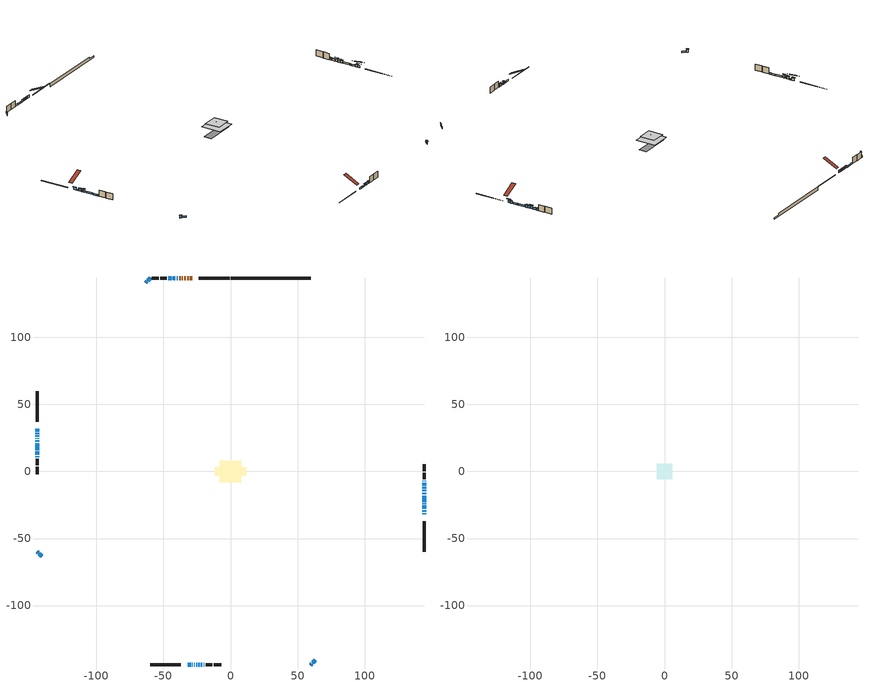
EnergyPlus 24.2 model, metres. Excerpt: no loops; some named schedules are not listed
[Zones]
conditioned space
 floor outside (Floor1 construction): -0.63,-0.63 -0.63,0.63 0.63,0.63 0.63,-0.63 z0.3
 floor adiabatic (AdiabaticFloorConstruction): -7.96,-7.96 -7.96,7.96 7.96,7.96 7.96,-7.96 z2.74
 floor foundation (Slab1 construction): -11.85,-3.05 -11.85,3.05 11.85,3.05 11.85,-3.05 z-2.29
 wall outside (RimJoist1 construction): -0.74,144.32 -23.51,144.32 / -59.78,-144.32 -37,-144.32 / -144.32,59.78 -144.32,37 / 144.32,-59.78 144.32,-37 z0.3:0.6
 wall outside (AdiabaticWallConstruction 1): -28.48,144.32 -30.29,144.32 / -31.22,144.32 -32.35,144.32 / -33.28,144.32 -34.57,144.32 / -35.49,144.32 -36.23,144.32 / -37.15,144.32 -38.29,144.32 z0.3:2.33
 wall outside (AdiabaticWallConstruction): 144.32,-32.04 144.32,-31.02 / 144.32,-30.09 144.32,-28.87 / -144.32,24.88 -144.32,24.27 / -25.56,-144.32 -24.94,-144.32 / 144.32,-14.85 144.32,-13.63 z0.3:2.08; 59.78,-144.32 60.64,-143.46 / -144.32,-59.78 -143.46,-60.64 / -144.32,27.03 -144.32,25.81 / 144.32,-12.71 144.32,-11.48 / -62.38,141.72 -63.24,140.86 / -22.17,-144.32 -20.95,-144.32 z0.3:2.43; -144.32,32.04 -144.32,29.8 z0.3:2.23; -144.32,28.88 -144.32,27.96 z0.3:0.76; 144.32,-27.95 144.32,-25.2 / 144.32,-24.27 144.32,-23.83 / 144.32,-22.9 144.32,-17.93 / -39.21,144.32 -40.13,144.32 / -41.06,144.32 -42.89,144.32 / -59.78,144.32 -61.72,142.38 / -32.04,-144.32 -29.29,-144.32 / -28.37,-144.32 -28.02,-144.32 / 61.3,-142.8 63.24,-140.86 / -142.8,-61.3 -140.86,-63.24 / -144.32,21.2 -144.32,15.98 / -144.32,15.06 -144.32,12.31 / -24.02,-144.32 -23.1,-144.32 / -144.32,11.38 -144.32,10.47 / 144.32,-7.39 144.32,-6.78 / -43.81,144.32 -46.48,144.32 / -20.03,-144.32 -19.41,-144.32 z0.3:1.52; 144.32,-17 144.32,-15.78 z0.3:2.13; -27.1,-144.32 -26.48,-144.32 z0.3:0.61; -144.32,23.34 -144.32,22.12 z0.3:3.04; 144.32,-10.56 144.32,-8.32 z0.3:1.93
 wall outside (Wall1 construction): -47.41,144.32 -52.4,144.32 / -18.49,-144.32 -13.49,-144.32 / -144.32,9.54 -144.32,4.55 / 144.32,-5.85 144.32,-0.86 z0.3:5.18
 wall outside (Wall2 construction): -53.33,144.32 -58.85,144.32 / -12.57,-144.32 -7.05,-144.32 / -144.32,3.62 -144.32,-1.9 / 144.32,0.07 144.32,5.59 z0.3:5.18
 wall foundation (FoundationWall1 construction): 0.19,144.32,-2.29 0.19,144.32,0.3 53.82,144.32,0.3 53.82,144.32,-0.9 59.78,144.32,-0.9 59.78,144.32,-2.29
 window (WindowConstruction 26): 144.32,-32.04 144.32,-31.02 z0.3:2.08
 window (WindowConstruction 6): 59.78,-144.32 60.64,-143.46 z0.3:2.43
 window (WindowConstruction 7): -144.32,-59.78 -143.46,-60.64 z0.3:2.43
 window (WindowConstruction 8): -144.32,32.04 -144.32,29.8 z0.3:2.23
 window (WindowConstruction 9): -144.32,28.87 -144.32,27.96 z0.3:0.76
 window (WindowConstruction 10): -144.32,27.03 -144.32,25.81 z0.3:2.43
 window (WindowConstruction 29): 144.32,-30.09 144.32,-28.87 z0.3:2.08
 window (WindowConstruction 11): 144.32,-27.95 144.32,-25.2 z0.3:1.52
 window (WindowConstruction 12): 144.32,-24.27 144.32,-23.83 z0.3:1.52
 window (WindowConstruction 13): 144.32,-22.9 144.32,-17.93 z0.3:1.52
 window (WindowConstruction 27): -144.32,24.88 -144.32,24.27 z0.3:2.08
 window (WindowConstruction 14): 144.32,-17 144.32,-15.78 z0.3:2.13
 window (WindowConstruction 15): -39.21,144.32 -40.13,144.32 z0.3:1.52
 window (WindowConstruction 16): -41.06,144.32 -42.89,144.32 z0.3:1.52
 window (WindowConstruction 17): -59.78,144.32 -61.72,142.38 z0.3:1.52
 window (WindowConstruction 18): -32.04,-144.32 -29.29,-144.32 z0.3:1.52
 window (WindowConstruction 19): -28.37,-144.32 -28.02,-144.32 z0.3:1.52
 window (WindowConstruction 20): -27.09,-144.32 -26.48,-144.32 z0.3:0.6
 window (WindowConstruction 28): -25.55,-144.32 -24.94,-144.32 z0.3:2.08
 window (WindowConstruction 21): 61.3,-142.8 63.24,-140.86 z0.3:1.52
 window (WindowConstruction 22): -142.8,-61.3 -140.86,-63.24 z0.3:1.52
 window (WindowConstruction 23): -144.32,23.34 -144.32,22.12 z0.3:3.04
 window (WindowConstruction 24): -144.32,21.2 -144.32,15.98 z0.3:1.52
 window (WindowConstruction 25): -144.32,15.06 -144.32,12.31 z0.3:1.52
 window (WindowConstruction 33): 144.32,-14.85 144.32,-13.63 z0.3:2.08
 window (WindowConstruction 30): 144.32,-12.7 144.32,-11.49 z0.3:2.43
 window (WindowConstruction 31): -24.02,-144.32 -23.1,-144.32 z0.3:1.52
 window (WindowConstruction 32): -144.32,11.38 -144.32,10.47 z0.3:1.52
 window (WindowConstruction): 144.32,-10.56 144.32,-8.32 z0.3:1.92
 window (WindowConstruction 1): 144.32,-7.39 144.32,-6.78 z0.3:1.52
 window (WindowConstruction 2): -43.81,144.32 -46.48,144.32 z0.3:1.52
 window (WindowConstruction 3): -62.38,141.72 -63.24,140.86 z0.3:2.43
 window (WindowConstruction 4): -22.17,-144.32 -20.95,-144.32 z0.3:2.43
 window (WindowConstruction 5): -20.02,-144.32 -19.41,-144.32 z0.3:1.52
 door (Door): -28.48,144.32 -30.29,144.32 z0.3:2.33
 door (Door 1): -31.22,144.32 -32.35,144.32 z0.3:2.33
 door (Door 2): -33.28,144.32 -34.56,144.32 z0.3:2.33
 door (Door 3): -35.49,144.32 -36.22,144.32 z0.3:2.33
 door (Door 4): -37.15,144.32 -38.28,144.32 z0.3:2.33
 ceiling adiabatic (AdiabaticFloorConstruction): 7.96,-7.96 7.96,7.96 -7.96,7.96 -7.96,-7.96 z2.74
 roof outside (Roof2 construction): -1.1,1.1 -1.1,-1.1 1.1,-1.1 1.1,1.1 z5.18
attic - vented
 floor to conditioned space (Floor2 construction Reversed): -5.88,-5.88 -5.88,5.88 5.88,5.88 5.88,-5.88 z5.18
 roof outside (Roof1 construction): -27.55,144.32,5.18 -27.55,133.2,10.74 -24.44,133.2,10.74 -24.44,144.32,5.18; -32.97,-144.32,5.18 -32.97,-133.2,10.74 -36.07,-133.2,10.74 -36.07,-144.32,5.18; -144.32,32.97,5.18 -133.2,32.97,10.74 -133.2,36.07,10.74 -144.32,36.07,5.18; 144.32,-32.97,5.18 133.2,-32.97,10.74 133.2,-36.07,10.74 144.32,-36.07,5.18
shading: 144.32,-29.8 144.32,-33.26 144.93,-33.26 144.93,-29.8 z3.3; 60.85,-143.25 59.57,-144.53 60,-144.96 61.28,-143.68 z2.73; -143.25,-60.85 -144.53,-59.57 -144.96,-60 -143.68,-61.28 z2.73; -144.32,29.5 -144.32,32.34 -144.93,32.34 -144.93,29.5 z2.53; -144.32,27.66 -144.32,29.17 -144.93,29.17 -144.93,27.66 z1.06; -144.32,25.51 -144.32,27.33 -144.93,27.33 -144.93,25.51 z2.73; 144.32,-28.58 144.32,-30.39 145.23,-30.39 145.23,-28.58 z2.38; -144.32,23.66 -144.32,25.49 -144.93,25.49 -144.93,23.66 z2.69; 144.32,-15.48 144.32,-17.3 144.93,-17.3 144.93,-15.48 z2.43; -26.18,-144.32 -27.39,-144.32 -27.39,-144.93 -26.18,-144.93 z0.9; -24.34,-144.32 -26.16,-144.32 -26.16,-144.93 -24.34,-144.93 z2.69; -144.32,21.83 -144.32,23.64 -144.93,23.64 -144.93,21.83 z3.34; 144.32,-12.72 144.32,-15.76 144.62,-15.76 144.62,-12.72 z2.99; 144.32,-10.57 144.32,-13.62 144.62,-13.62 144.62,-10.57 z3.34; 144.32,-8.02 144.32,-10.86 144.62,-10.86 144.62,-8.02 z2.22; 144.32,-5.87 144.32,-8.3 144.62,-8.3 144.62,-5.87 z2.43; -63.45,140.65 -62.16,141.93 -62.6,142.37 -63.88,141.08 z2.73; -20.65,-144.32 -22.47,-144.32 -22.47,-144.93 -20.65,-144.93 z2.73; -19.12,-144.32 -20.32,-144.32 -20.32,-144.93 -19.12,-144.93 z1.82
[Building]
Building 1: Terrain=Suburbs
[Site:Location]
Vancouver Intl AP_BC: Latitude {deg}=49.19; Longitude {deg}=-123.18; Time Zone {hr}=-8; Elevation {m}=4; Keep Site Location Information=Yes
[Site:GroundTemperature:Shallow]
8.06451, 6.96315, 6.87495, 7.3976, 9.49575, 11.5841, 13.3946, 14.5416, 14.639, 13.7062, 11.9418, 9.91751
[Site:WaterMainsTemperature]
Calculation Method=Schedule; Temperature Schedule=mains temperature schedule
[Material] Roughness=Rough; Thermal Absorptance=0.9
Name | Thickness {m} | Conductivity {W/m-K} | Density {kg/m3} | Specific Heat {J/kg-K} | Solar Absorptance | Visible Absorptance
asphalt or fiberglass shingles | 0.00635 | 0.162714 | 1121.4 | 1465.45 | 0.4 | 0.4
ceiling loosefill ins | 0.254 | 0.0480833 | 16.02 | 1046.75 | 0.7 | 0.7
ceiling stud and cavity | 0.1397 | 0.132671 | 65.682 | 1177.47 | 0.7 | 0.7
concrete 4.0 in. | 0.1016 | 1.803125 | 2242.8 | 837.4 | 0.7 | 0.7
concrete 8.0 in. | 0.2032 | 1.803125 | 2242.8 | 837.4 | 0.7 | 0.7
door material | 0.04445 | 0.0451087 | 512.64 | 1214.23 | 0.7 | 0.7
door material 1 | 0.04445 | 0.053851 | 512.64 | 1214.23 | 0.7 | 0.7
door material 2 | 0.04445 | 0.188738 | 512.64 | 1214.23 | 0.7 | 0.7
exterior vertical ins | 0.0463172 | 0.029427 | 32.04 | 1214.23 | 0.7 | 0.7
floor covering | 0.0127 | 0.0433444 | 54.468 | 1339.84 | 0.6 | 0.6
floor rigid ins; rim joist rigid ins; roof rigid ins | 0.051816 | 0.029427 | 32.04 | 1214.23 | 0.7 | 0.7
floor rigid ins 1; wall rigid ins | 0.512978 | 0.029427 | 32.04 | 1214.23 | 0.7 | 0.7
floor stud and cavity | 0.1397 | 0.0987772 | 92.3553 | 1139.71 | 0.7 | 0.7
floor stud and cavity 1 | 0.1397 | 1.75129 | 37.0049 | 1207.88 | 0.7 | 0.7
furniture material conditioned space 1 | 0.1524 | 0.115458 | 640.8 | 1214.23 | 0.6 | 0.6
gypsum board | 0.0127 | 0.160291 | 801 | 837.4 | 0.6 | 0.6
gypsum board 1 | 0.0127 | 0.160291 | 801 | 837.4 | 0.7 | 0.7
osb sheathing 0.5 in. | 0.0127 | 0.115458 | 512.64 | 1214.23 | 0.7 | 0.7
osb sheathing 0.75 in. | 0.01905 | 0.115458 | 512.64 | 1214.23 | 0.7 | 0.7
osb sheathing 2.0 in. | 0.0508 | 0.115458 | 512.64 | 1214.23 | 0.7 | 0.7
rim joist stud and cavity | 0.0508 | 0.376731 | 125.044 | 1163.47 | 0.6 | 0.6
roof stud and cavity | 0.2032 | 0.253105 | 78.34581 | 1123.46 | 0.7 | 0.7
wall stud and cavity | 0.1397 | 0.0904657 | 139.0536 | 1170.24 | 0.7 | 0.7
wall stud and cavity 1 | 0.1397 | 0.0907762 | 139.0536 | 1170.24 | 0.7 | 0.7
wall stud and cavity 2 | 0.0889 | 0.380278 | 52.3479 | 1209.89 | 0.7 | 0.7
wall stud and cavity 3 | 0.0889 | 0.391764 | 83.0341 | 1211.67 | 0.7 | 0.7
wood siding | 0.0254 | 0.102417 | 544.68 | 1172.36 | 0.4 | 0.4
wood siding 1; wood siding 2; wood siding 3 | 0.0254 | 0.102417 | 544.68 | 1172.36 | 0.7 | 0.7
[WindowMaterial:SimpleGlazingSystem]
Name | U-Factor {W/m2-K} | Solar Heat Gain Coefficient
WindowMaterial | 2.89692 | 0.66
WindowMaterial 1 | 2.986628 | 0.53
WindowMaterial 10 | 2.91792 | 0.63
WindowMaterial 11 | 2.95653 | 0.63
WindowMaterial 12 | 2.89351 | 0.69
WindowMaterial 13 | 3.00764 | 0.58
WindowMaterial 14 | 3.07009 | 0.42
WindowMaterial 15 | 2.86796 | 0.71
WindowMaterial 16 | 2.91622 | 0.67
WindowMaterial 17 | 2.95767 | 0.63
WindowMaterial 18 | 2.90486 | 0.68
WindowMaterial 19 | 2.992306 | 0.54
WindowMaterial 2 | 2.88953 | 0.69
WindowMaterial 20 | 2.99685 | 0.54
WindowMaterial 3 | 2.90032 | 0.69
WindowMaterial 4 | 2.96789 | 0.62
WindowMaterial 5 | 2.88953 | 0.66
WindowMaterial 6 | 3.05136 | 0.42
WindowMaterial 7 | 2.949721 | 0.64
WindowMaterial 8 | 3.06271 | 0.54
WindowMaterial 9 | 2.86853 | 0.71
[Construction]
AdiabaticFloorConstruction: floor stud and cavity 1, floor rigid ins 1, osb sheathing 0.75 in., floor covering
AdiabaticWallConstruction: wood siding 2, wall rigid ins, wall stud and cavity 2, gypsum board
AdiabaticWallConstruction 1: wood siding 3, wall rigid ins, wall stud and cavity 2, gypsum board
Door; Door 3; Door 4: door material
Door 1: door material 1
Door 2: door material 2
Floor1 construction: floor stud and cavity, floor rigid ins, osb sheathing 0.75 in., floor covering
Floor2 construction Reversed: gypsum board, ceiling stud and cavity, ceiling loosefill ins
FoundationWall1 construction: concrete 8.0 in., gypsum board 1
furniture construction conditioned space 1: furniture material conditioned space 1
PartitionWallConstruction: gypsum board, wall stud and cavity 3, gypsum board
RimJoist1 construction: wood siding 1, rim joist rigid ins, osb sheathing 2.0 in., rim joist stud and cavity
Roof1 construction: asphalt or fiberglass shingles
Roof2 construction: asphalt or fiberglass shingles, roof rigid ins, osb sheathing 0.75 in., roof stud and cavity, gypsum board
Slab1 construction: concrete 4.0 in.
Wall1 construction: wood siding, osb sheathing 0.5 in., wall stud and cavity, gypsum board
Wall2 construction: wood siding, osb sheathing 0.5 in., wall stud and cavity 1, gypsum board
WindowConstruction: WindowMaterial
WindowConstruction 1: WindowMaterial 1
WindowConstruction 10; WindowConstruction 3; WindowConstruction 4; WindowConstruction 6; WindowConstruction 7: WindowMaterial 3
WindowConstruction 11: WindowMaterial 7
WindowConstruction 12; WindowConstruction 15: WindowMaterial 8
WindowConstruction 13: WindowMaterial 9
WindowConstruction 14: WindowMaterial 10
WindowConstruction 16: WindowMaterial 11
WindowConstruction 17; WindowConstruction 18; WindowConstruction 21; WindowConstruction 22; WindowConstruction 23; WindowConstruction 25: WindowMaterial 12
WindowConstruction 19: WindowMaterial 13
WindowConstruction 2: WindowMaterial 2
WindowConstruction 20: WindowMaterial 14
WindowConstruction 24: WindowMaterial 15
WindowConstruction 26: WindowMaterial 16
WindowConstruction 27; WindowConstruction 28: WindowMaterial 17
WindowConstruction 29; WindowConstruction 33: WindowMaterial 18
WindowConstruction 30: WindowMaterial 19
WindowConstruction 31; WindowConstruction 32: WindowMaterial 20
WindowConstruction 5: WindowMaterial 4
WindowConstruction 8: WindowMaterial 5
WindowConstruction 9: WindowMaterial 6
[Zone] Multiplier=1; Part of Total Floor Area=Yes
Name | Volume {m3}
attic - vented | 121.213
conditioned space | 1209.7
[Space]
Name | Zone | Volume {m3}
attic - vented 1 | attic - vented | 121.213
conditioned space 1 | conditioned space | 1209.7
[ZoneInfiltration:EffectiveLeakageArea]
infil attic - vented 1: Zone or Space=attic - vented 1; Schedule=Always On Discrete; Effective Air Leakage Area {cm2}=5722.35; Stack Coefficient=0.000386689; Wind Coefficient=1.32862e-05
[ZoneMixing]
whole house fan mix: Zone or Space=attic - vented; Schedule=Always On Continuous; Design Flow Rate Calculation Method=Flow/Zone; Design Flow Rate {m3/s}=0; Source Zone or Space=conditioned space
[SurfaceProperty:ExposedFoundationPerimeter]
Slab1: Exposed Perimeter Calculation Method=TotalExposedPerimeter; Total Exposed Perimeter {m}=59.588
[InternalMass] Zone or ZoneList=conditioned space; Space or SpaceList=conditioned space 1
Name | Construction | Surface Area {m2}
furniture mass conditioned space 1 | furniture construction conditioned space 1 | 159.744
partition wall mass | PartitionWallConstruction | 399.36
[Lights]
interior lighting: Zone or ZoneList or Space or SpaceList=conditioned space 1; Schedule=interior lighting schedule; Design Level Calculation Method=LightingLevel; Lighting Level {W}=343.2; Return Air Fraction=0; Fraction Radiant=0.6; Fraction Visible=0.2; Fraction Replaceable=1
[People]
occupants: Zone or ZoneList or Space or SpaceList=conditioned space 1; Number of People Schedule=occupants schedule; Number of People Calculation Method=People; Number of People=3; Fraction Radiant=0.314171; Sensible Heat Fraction=0.56303; Activity Level Schedule=occupants activity schedule; Carbon Dioxide Generation Rate {m3/s-W}=0; Enable ASHRAE 55 Comfort Warnings=No; Mean Radiant Temperature Calculation Type=EnclosureAveraged
[ElectricEquipment] Zone or ZoneList or Space or SpaceList=conditioned space 1; Design Level Calculation Method=EquipmentLevel
Name | Schedule | Design Level {W} | Fraction Latent | Fraction Radiant | Fraction Lost
clothes dryer | clothes dryer schedule | 140.772 | 0.015 | 0.081 | 0.85
clothes washer | clothes washer schedule | 32.1985 | 0.03 | 0.162 | 0.7
cooking range | cooking range schedule | 215.147 | 0.08 | 0.432 | 0.2
dishwasher | dishwasher schedule | 66.8632 | 0.3 | 0.18 | 0.4
fridge | fridge schedule | 72.9452 | 0 | 0.6 | 0
mech vent bath fan 0 | mech vent bath fan 0 schedule | 25.1 | 0 | 0 | 1
mech vent bath fan 1 | mech vent bath fan 1 schedule | 25.1 | 0 | 0 | 1
mech vent house fan | mech vent house fan schedule | 19.9167 | 0 | 0 | 0.5
mech vent house fan cfis | mech vent house fan cfis schedule | 0 | 0 | 0 | 0
mech vent range fan 0 | mech vent range fan 0 schedule | 57 | 0 | 0 | 1
misc plug loads | misc plug loads schedule | 494.7 | 0.045 | 0.513 | 0.1
whole house fan | Always On Discrete | 0 | 0 | 0 | 1
[OtherEquipment] Zone or ZoneList or Space or SpaceList=conditioned space 1; Design Level Calculation Method=EquipmentLevel
Name | Fuel Type | Schedule | Design Level {W} | Fraction Latent | Fraction Radiant | Fraction Lost
clothes dryer 1 | Electricity | clothes dryer schedule | 0 | 0.015 | 0.081 | 0.85
cooking range 1 | Electricity | cooking range schedule | 0 | 0.08 | 0.432 | 0.2
general water use latent | None | general water use schedule | 62.594 | 1 | 0 | 0
general water use sensible | None | general water use schedule | -61.6891 | 0 | 0.6 | 0
mech vent house fan latent load | None | Always On Discrete | 0 | 1 | 0 | 0
mech vent house fan sensible load | None | Always On Discrete | 0 | 0 | 0 | 0
water heater energy adjustment1 | NaturalGas | Always On Discrete | 0.01 | 0 | 0 | 1
[ZoneInfiltration:DesignFlowRate] Zone or ZoneList or Space or SpaceList=conditioned space 1; Schedule=Always On Discrete; Design Flow Rate Calculation Method=Flow/Zone; Design Flow Rate {m3/s}=0
infil flow; natural vent flow; whole house fan flow
[Foundation:Kiva]
Foundation Kiva 1: Initial Indoor Air Temperature {C}=18; Wall Height Above Grade {m}=0.300015; Wall Depth Below Slab {m}=0.2032; Custom Block Material Name 1=exterior vertical ins; Custom Block Depth 1 {m}=2.59001; Custom Block X Position 1 {m}=0.2159; Custom Block Z Position 1 {m}=0
[Foundation:Kiva:Settings]
Soil Conductivity {W/m-K}=0.849921; Soil Density {kg/m3}=1842.3; Soil Specific Heat {J/kg-K}=418.7; Ground Solar Absorptivity=0.9; Ground Thermal Absorptivity=0.9; Ground Surface Roughness {m}=0.03; Far-Field Width {m}=40; Deep-Ground Boundary Condition=ZeroFlux; Deep-Ground Depth {m}=40; Minimum Cell Dimension {m}=0.2; Maximum Cell Growth Coefficient=3; Simulation Timestep=Timestep
[Exterior:Lights]
exterior lighting: Schedule=exterior lighting schedule; Design Level {W}=75.6
[Schedule:Constant]
Name | Hourly Value
Always On Continuous; mech vent house fan schedule; mech vent house fan cfis schedule; Always On Discrete | 1
occupants activity schedule | 117.228
fridge schedule | 0
[Schedule:Week:Daily]
interior lighting schedule Week Rule - Jan1-Jan27: interior lighting schedule day, interior lighting schedule day, interior lighting schedule day, interior lighting schedule day, interior lighting schedule day, interior lighting schedule day, interior lighting schedule day, interior lighting schedule default day, interior lighting schedule default day, interior lighting schedule default day, interior lighting schedule default day, interior lighting schedule default day
interior lighting schedule Week Rule - Jan28-Feb3: interior lighting schedule day, interior lighting schedule day, interior lighting schedule day, interior lighting schedule day, interior lighting schedule day 1, interior lighting schedule day 1, interior lighting schedule day 1, interior lighting schedule default day, interior lighting schedule default day, interior lighting schedule default day, interior lighting schedule default day, interior lighting schedule default day
interior lighting schedule Week Rule - Feb4-Feb24: interior lighting schedule day 1, interior lighting schedule day 1, interior lighting schedule day 1, interior lighting schedule day 1, interior lighting schedule day 1, interior lighting schedule day 1, interior lighting schedule day 1, interior lighting schedule default day, interior lighting schedule default day, interior lighting schedule default day, interior lighting schedule default day, interior lighting schedule default day
interior lighting schedule Week Rule - Feb25-Mar3: interior lighting schedule day 1, interior lighting schedule day 1, interior lighting schedule day 1, interior lighting schedule day 1, interior lighting schedule day 2, interior lighting schedule day 2, interior lighting schedule day 2, interior lighting schedule default day, interior lighting schedule default day, interior lighting schedule default day, interior lighting schedule default day, interior lighting schedule default day
interior lighting schedule Week Rule - Mar4-Mar31: interior lighting schedule day 2, interior lighting schedule day 2, interior lighting schedule day 2, interior lighting schedule day 2, interior lighting schedule day 2, interior lighting schedule day 2, interior lighting schedule day 2, interior lighting schedule default day, interior lighting schedule default day, interior lighting schedule default day, interior lighting schedule default day, interior lighting schedule default day
interior lighting schedule Week Rule - Apr1-Apr28: interior lighting schedule day 3, interior lighting schedule day 3, interior lighting schedule day 3, interior lighting schedule day 3, interior lighting schedule day 3, interior lighting schedule day 3, interior lighting schedule day 3, interior lighting schedule default day, interior lighting schedule default day, interior lighting schedule default day, interior lighting schedule default day, interior lighting schedule default day
interior lighting schedule Week Rule - Apr29-May5: interior lighting schedule day 3, interior lighting schedule day 3, interior lighting schedule day 4, interior lighting schedule day 4, interior lighting schedule day 4, interior lighting schedule day 4, interior lighting schedule day 4, interior lighting schedule default day, interior lighting schedule default day, interior lighting schedule default day, interior lighting schedule default day, interior lighting schedule default day
interior lighting schedule Week Rule - May6-May26: interior lighting schedule day 4, interior lighting schedule day 4, interior lighting schedule day 4, interior lighting schedule day 4, interior lighting schedule day 4, interior lighting schedule day 4, interior lighting schedule day 4, interior lighting schedule default day, interior lighting schedule default day, interior lighting schedule default day, interior lighting schedule default day, interior lighting schedule default day
interior lighting schedule Week Rule - May27-Jun2: interior lighting schedule day 4, interior lighting schedule day 4, interior lighting schedule day 4, interior lighting schedule day 4, interior lighting schedule day 4, interior lighting schedule day 5, interior lighting schedule day 5, interior lighting schedule default day, interior lighting schedule default day, interior lighting schedule default day, interior lighting schedule default day, interior lighting schedule default day
interior lighting schedule Week Rule - Jun3-Jun30: interior lighting schedule day 5, interior lighting schedule day 5, interior lighting schedule day 5, interior lighting schedule day 5, interior lighting schedule day 5, interior lighting schedule day 5, interior lighting schedule day 5, interior lighting schedule default day, interior lighting schedule default day, interior lighting schedule default day, interior lighting schedule default day, interior lighting schedule default day
interior lighting schedule Week Rule - Jul1-Jul28: interior lighting schedule day 6, interior lighting schedule day 6, interior lighting schedule day 6, interior lighting schedule day 6, interior lighting schedule day 6, interior lighting schedule day 6, interior lighting schedule day 6, interior lighting schedule default day, interior lighting schedule default day, interior lighting schedule default day, interior lighting schedule default day, interior lighting schedule default day
interior lighting schedule Week Rule - Jul29-Aug4: interior lighting schedule day 6, interior lighting schedule day 6, interior lighting schedule day 6, interior lighting schedule day 7, interior lighting schedule day 7, interior lighting schedule day 7, interior lighting schedule day 7, interior lighting schedule default day, interior lighting schedule default day, interior lighting schedule default day, interior lighting schedule default day, interior lighting schedule default day
interior lighting schedule Week Rule - Aug5-Aug25: interior lighting schedule day 7, interior lighting schedule day 7, interior lighting schedule day 7, interior lighting schedule day 7, interior lighting schedule day 7, interior lighting schedule day 7, interior lighting schedule day 7, interior lighting schedule default day, interior lighting schedule default day, interior lighting schedule default day, interior lighting schedule default day, interior lighting schedule default day
interior lighting schedule Week Rule - Aug26-Sep1: interior lighting schedule day 7, interior lighting schedule day 7, interior lighting schedule day 7, interior lighting schedule day 7, interior lighting schedule day 7, interior lighting schedule day 7, interior lighting schedule day 8, interior lighting schedule default day, interior lighting schedule default day, interior lighting schedule default day, interior lighting schedule default day, interior lighting schedule default day
interior lighting schedule Week Rule - Sep2-Sep29: interior lighting schedule day 8, interior lighting schedule day 8, interior lighting schedule day 8, interior lighting schedule day 8, interior lighting schedule day 8, interior lighting schedule day 8, interior lighting schedule day 8, interior lighting schedule default day, interior lighting schedule default day, interior lighting schedule default day, interior lighting schedule default day, interior lighting schedule default day
interior lighting schedule Week Rule - Sep30-Oct6: interior lighting schedule day 8, interior lighting schedule day 9, interior lighting schedule day 9, interior lighting schedule day 9, interior lighting schedule day 9, interior lighting schedule day 9, interior lighting schedule day 9, interior lighting schedule default day, interior lighting schedule default day, interior lighting schedule default day, interior lighting schedule default day, interior lighting schedule default day
interior lighting schedule Week Rule - Oct7-Oct27: interior lighting schedule day 9, interior lighting schedule day 9, interior lighting schedule day 9, interior lighting schedule day 9, interior lighting schedule day 9, interior lighting schedule day 9, interior lighting schedule day 9, interior lighting schedule default day, interior lighting schedule default day, interior lighting schedule default day, interior lighting schedule default day, interior lighting schedule default day
interior lighting schedule Week Rule - Oct28-Nov3: interior lighting schedule day 9, interior lighting schedule day 9, interior lighting schedule day 9, interior lighting schedule day 9, interior lighting schedule day 10, interior lighting schedule day 10, interior lighting schedule day 10, interior lighting schedule default day, interior lighting schedule default day, interior lighting schedule default day, interior lighting schedule default day, interior lighting schedule default day
interior lighting schedule Week Rule - Nov4-Nov24: interior lighting schedule day 10, interior lighting schedule day 10, interior lighting schedule day 10, interior lighting schedule day 10, interior lighting schedule day 10, interior lighting schedule day 10, interior lighting schedule day 10, interior lighting schedule default day, interior lighting schedule default day, interior lighting schedule default day, interior lighting schedule default day, interior lighting schedule default day
interior lighting schedule Week Rule - Nov25-Dec1: interior lighting schedule day 10, interior lighting schedule day 10, interior lighting schedule day 10, interior lighting schedule day 10, interior lighting schedule day 10, interior lighting schedule day 10, interior lighting schedule day 11, interior lighting schedule default day, interior lighting schedule default day, interior lighting schedule default day, interior lighting schedule default day, interior lighting schedule default day
interior lighting schedule Week Rule - Dec2-Dec31: interior lighting schedule day 11, interior lighting schedule day 11, interior lighting schedule day 11, interior lighting schedule day 11, interior lighting schedule day 11, interior lighting schedule day 11, interior lighting schedule day 11, interior lighting schedule default day, interior lighting schedule default day, interior lighting schedule default day, interior lighting schedule default day, interior lighting schedule default day
occupants schedule Week Rule - Jan1-Dec31: occupants schedule day, occupants schedule day, occupants schedule day, occupants schedule day, occupants schedule day, occupants schedule day, occupants schedule day, occupants schedule default day, occupants schedule default day, occupants schedule default day, occupants schedule default day, occupants schedule default day
clothes dryer schedule Week Rule - Jan1-Dec31: clothes dryer schedule day, clothes dryer schedule day, clothes dryer schedule day, clothes dryer schedule day, clothes dryer schedule day, clothes dryer schedule day, clothes dryer schedule day, clothes dryer schedule default day, clothes dryer schedule default day, clothes dryer schedule default day, clothes dryer schedule default day, clothes dryer schedule default day
clothes washer schedule Week Rule - Jan1-Dec31: clothes washer schedule day, clothes washer schedule day, clothes washer schedule day, clothes washer schedule day, clothes washer schedule day, clothes washer schedule day, clothes washer schedule day, clothes washer schedule default day, clothes washer schedule default day, clothes washer schedule default day, clothes washer schedule default day, clothes washer schedule default day
cooking range schedule Week Rule - Jan1-Dec31: cooking range schedule day, cooking range schedule day, cooking range schedule day, cooking range schedule day, cooking range schedule day, cooking range schedule day, cooking range schedule day, cooking range schedule default day, cooking range schedule default day, cooking range schedule default day, cooking range schedule default day, cooking range schedule default day
dishwasher schedule Week Rule - Jan1-Dec31: dishwasher schedule day, dishwasher schedule day, dishwasher schedule day, dishwasher schedule day, dishwasher schedule day, dishwasher schedule day, dishwasher schedule day, dishwasher schedule default day, dishwasher schedule default day, dishwasher schedule default day, dishwasher schedule default day, dishwasher schedule default day
mech vent bath fan 0 schedule Week Rule - Jan1-Dec31: mech vent bath fan 0 schedule day, mech vent bath fan 0 schedule day, mech vent bath fan 0 schedule day, mech vent bath fan 0 schedule day, mech vent bath fan 0 schedule day, mech vent bath fan 0 schedule day, mech vent bath fan 0 schedule day, mech vent bath fan 0 schedule default day, mech vent bath fan 0 schedule default day, mech vent bath fan 0 schedule default day, mech vent bath fan 0 schedule default day, mech vent bath fan 0 schedule default day
mech vent bath fan 1 schedule Week Rule - Jan1-Dec31: mech vent bath fan 1 schedule day, mech vent bath fan 1 schedule day, mech vent bath fan 1 schedule day, mech vent bath fan 1 schedule day, mech vent bath fan 1 schedule day, mech vent bath fan 1 schedule day, mech vent bath fan 1 schedule day, mech vent bath fan 1 schedule default day, mech vent bath fan 1 schedule default day, mech vent bath fan 1 schedule default day, mech vent bath fan 1 schedule default day, mech vent bath fan 1 schedule default day
mech vent range fan 0 schedule Week Rule - Jan1-Dec31: mech vent range fan 0 schedule day, mech vent range fan 0 schedule day, mech vent range fan 0 schedule day, mech vent range fan 0 schedule day, mech vent range fan 0 schedule day, mech vent range fan 0 schedule day, mech vent range fan 0 schedule day, mech vent range fan 0 schedule default day, mech vent range fan 0 schedule default day, mech vent range fan 0 schedule default day, mech vent range fan 0 schedule default day, mech vent range fan 0 schedule default day
misc plug loads schedule Week Rule - Jan1-Dec31: misc plug loads schedule day, misc plug loads schedule day, misc plug loads schedule day, misc plug loads schedule day, misc plug loads schedule day, misc plug loads schedule day, misc plug loads schedule day, misc plug loads schedule default day, misc plug loads schedule default day, misc plug loads schedule default day, misc plug loads schedule default day, misc plug loads schedule default day
general water use schedule Week Rule - Jan1-Dec31: general water use schedule day, general water use schedule day, general water use schedule day, general water use schedule day, general water use schedule day, general water use schedule day, general water use schedule day, general water use schedule default day, general water use schedule default day, general water use schedule default day, general water use schedule default day, general water use schedule default day
[Schedule:Year]
interior lighting schedule: interior lighting schedule Week Rule - Jan1-Jan27, 1, 1, 1, 27, interior lighting schedule Week Rule - Jan28-Feb3, 1, 28, 2, 3, interior lighting schedule Week Rule - Feb4-Feb24, 2, 4, 2, 24, interior lighting schedule Week Rule - Feb25-Mar3, 2, 25, 3, 3, interior lighting schedule Week Rule - Mar4-Mar31, 3, 4, 3, 31, interior lighting schedule Week Rule - Apr1-Apr28, 4, 1, 4, 28, interior lighting schedule Week Rule - Apr29-May5, 4, 29, 5, 5, interior lighting schedule Week Rule - May6-May26, 5, 6, 5, 26, interior lighting schedule Week Rule - May27-Jun2, 5, 27, 6, 2, interior lighting schedule Week Rule - Jun3-Jun30, 6, 3, 6, 30, interior lighting schedule Week Rule - Jul1-Jul28, 7, 1, 7, 28, interior lighting schedule Week Rule - Jul29-Aug4, 7, 29, 8, 4, interior lighting schedule Week Rule - Aug5-Aug25, 8, 5, 8, 25, interior lighting schedule Week Rule - Aug26-Sep1, 8, 26, 9, 1, interior lighting schedule Week Rule - Sep2-Sep29, 9, 2, 9, 29, interior lighting schedule Week Rule - Sep30-Oct6, 9, 30, 10, 6, interior lighting schedule Week Rule - Oct7-Oct27, 10, 7, 10, 27, interior lighting schedule Week Rule - Oct28-Nov3, 10, 28, 11, 3, interior lighting schedule Week Rule - Nov4-Nov24, 11, 4, 11, 24, interior lighting schedule Week Rule - Nov25-Dec1, 11, 25, 12, 1, interior lighting schedule Week Rule - Dec2-Dec31, 12, 2, 12, 31
occupants schedule: occupants schedule Week Rule - Jan1-Dec31, 1, 1, 12, 31
clothes dryer schedule: clothes dryer schedule Week Rule - Jan1-Dec31, 1, 1, 12, 31
clothes washer schedule: clothes washer schedule Week Rule - Jan1-Dec31, 1, 1, 12, 31
cooking range schedule: cooking range schedule Week Rule - Jan1-Dec31, 1, 1, 12, 31
dishwasher schedule: dishwasher schedule Week Rule - Jan1-Dec31, 1, 1, 12, 31
mech vent bath fan 0 schedule: mech vent bath fan 0 schedule Week Rule - Jan1-Dec31, 1, 1, 12, 31
mech vent bath fan 1 schedule: mech vent bath fan 1 schedule Week Rule - Jan1-Dec31, 1, 1, 12, 31
mech vent range fan 0 schedule: mech vent range fan 0 schedule Week Rule - Jan1-Dec31, 1, 1, 12, 31
misc plug loads schedule: misc plug loads schedule Week Rule - Jan1-Dec31, 1, 1, 12, 31
general water use schedule: general water use schedule Week Rule - Jan1-Dec31, 1, 1, 12, 31
exterior lighting schedule: exterior lighting schedule Week Rule - Jan1-Jan27, 1, 1, 1, 27, exterior lighting schedule Week Rule - Jan28-Feb3, 1, 28, 2, 3, exterior lighting schedule Week Rule - Feb4-Feb24, 2, 4, 2, 24, exterior lighting schedule Week Rule - Feb25-Mar3, 2, 25, 3, 3, exterior lighting schedule Week Rule - Mar4-Mar31, 3, 4, 3, 31, exterior lighting schedule Week Rule - Apr1-Apr28, 4, 1, 4, 28, exterior lighting schedule Week Rule - Apr29-May5, 4, 29, 5, 5, exterior lighting schedule Week Rule - May6-May26, 5, 6, 5, 26, exterior lighting schedule Week Rule - May27-Jun2, 5, 27, 6, 2, exterior lighting schedule Week Rule - Jun3-Jun30, 6, 3, 6, 30, exterior lighting schedule Week Rule - Jul1-Jul28, 7, 1, 7, 28, exterior lighting schedule Week Rule - Jul29-Aug4, 7, 29, 8, 4, exterior lighting schedule Week Rule - Aug5-Aug25, 8, 5, 8, 25, exterior lighting schedule Week Rule - Aug26-Sep1, 8, 26, 9, 1, exterior lighting schedule Week Rule - Sep2-Sep29, 9, 2, 9, 29, exterior lighting schedule Week Rule - Sep30-Oct6, 9, 30, 10, 6, exterior lighting schedule Week Rule - Oct7-Oct27, 10, 7, 10, 27, exterior lighting schedule Week Rule - Oct28-Nov3, 10, 28, 11, 3, exterior lighting schedule Week Rule - Nov4-Nov24, 11, 4, 11, 24, exterior lighting schedule Week Rule - Nov25-Dec1, 11, 25, 12, 1, exterior lighting schedule Week Rule - Dec2-Dec31, 12, 2, 12, 31
[Schedule:Compact]
mains temperature schedule: Through: 01/01, For: AllDays, Until: 24:00, 11.375, Through: 01/02, For: AllDays, Until: 24:00, 11.3367, Through: 01/03, For: AllDays, Until: 24:00, 11.2994, Through: 01/04, For: AllDays, Until: 24:00, 11.2628, Through: 01/05, For: AllDays, Until: 24:00, 11.2267, Through: 01/06, For: AllDays, Until: 24:00, 11.1917, Through: 01/07, For: AllDays, Until: 24:00, 11.1578, Through: 01/08, For: AllDays, Until: 24:00, 11.1244, Through: 01/09, For: AllDays, Until: 24:00, 11.0917, Through: 01/10, For: AllDays, Until: 24:00, 11.06, Through: 01/11, For: AllDays, Until: 24:00, 11.0289, Through: 01/12, For: AllDays, Until: 24:00, 10.9989, Through: 01/13, For: AllDays, Until: 24:00, 10.97, Through: 01/14, For: AllDays, Until: 24:00, 10.9417, Through: 01/15, For: AllDays, Until: 24:00, 10.9139, Through: 01/16, For: AllDays, Until: 24:00, 10.8878, Through: 01/17, For: AllDays, Until: 24:00, 10.8622, Through: 01/18, For: AllDays, Until: 24:00, 10.8372, Through: 01/19, For: AllDays, Until: 24:00, 10.8133, Through: 01/20, For: AllDays, Until: 24:00, 10.7906, Through: 01/21, For: AllDays, Until: 24:00, 10.7683, Through: 01/22, For: AllDays, Until: 24:00, 10.7478, Through: 01/23, For: AllDays, Until: 24:00, 10.7272, Through: 01/24, For: AllDays, Until: 24:00, 10.7083, Through: 01/25, For: AllDays, Until: 24:00, 10.69, Through: 01/26, For: AllDays, Until: 24:00, 10.6728, Through: 01/27, For: AllDays, Until: 24:00, 10.6567, Through: 01/28, For: AllDays, Until: 24:00, 10.6411, Through: 01/29, For: AllDays, Until: 24:00, 10.6267, Through: 01/30, For: AllDays, Until: 24:00, 10.6133, Through: 01/31, For: AllDays, Until: 24:00, 10.6011, Through: 02/01, For: AllDays, Until: 24:00, 10.59, Through: 02/02, For: AllDays, Until: 24:00, 10.5794, Through: 02/03, For: AllDays, Until: 24:00, 10.57, Through: 02/04, For: AllDays, Until: 24:00, 10.5617, Through: 02/05, For: AllDays, Until: 24:00, 10.5539, Through: 02/06, For: AllDays, Until: 24:00, 10.5478, Through: 02/07, For: AllDays, Until: 24:00, 10.5422, Through: 02/08, For: AllDays, Until: 24:00, 10.5378, Through: 02/09, For: AllDays, Until: 24:00, 10.5339, Through: 02/10, For: AllDays, Until: 24:00, 10.5317, Through: 02/11, For: AllDays, Until: 24:00, 10.53, Through: 02/12, For: AllDays, Until: 24:00, 10.53, Through: 02/13, For: AllDays, Until: 24:00, 10.5306, Through: 02/14, For: AllDays, Until: 24:00, 10.5317, Through: 02/15, For: AllDays, Until: 24:00, 10.5344, Through: 02/16, For: AllDays, Until: 24:00, 10.5378, Through: 02/17, For: AllDays, Until: 24:00, 10.5428, Through: 02/18, For: AllDays, Until: 24:00, 10.5483, Through: 02/19, For: AllDays, Until: 24:00, 10.5544, Through: 02/20, For: AllDays, Until: 24:00, 10.5622, Through: 02/21, For: AllDays, Until: 24:00, 10.5706, Through: 02/22, For: AllDays, Until: 24:00, 10.5806, Through: 02/23, For: AllDays, Until: 24:00, 10.5911, Through: 02/24, For: AllDays, Until: 24:00, 10.6022, Through: 02/25, For: AllDays, Until: 24:00, 10.615, Through: 02/26, For: AllDays, Until: 24:00, 10.6283, Through: 02/27, For: AllDays, Until: 24:00, 10.6428, Through: 02/28, For: AllDays, Until: 24:00, 10.6583, Through: 03/01, For: AllDays, Until: 24:00, 10.6744, Through: 03/02, For: AllDays, Until: 24:00, 10.6917, Through: 03/03, For: AllDays, Until: 24:00, 10.71, Through: 03/04, For: AllDays, Until: 24:00, 10.7294, Through: 03/05, For: AllDays, Until: 24:00, 10.7494, Through: 03/06, For: AllDays, Until: 24:00, 10.7706, Through: 03/07, For: AllDays, Until: 24:00, 10.7928, Through: 03/08, For: AllDays, Until: 24:00, 10.8161, Through: 03/09, For: AllDays, Until: 24:00, 10.84, Through: 03/10, For: AllDays, Until: 24:00, 10.8644, Through: 03/11, For: AllDays, Until: 24:00, 10.8906, Through: 03/12, For: AllDays, Until: 24:00, 10.9167, Through: 03/13, For: AllDays, Until: 24:00, 10.9444, Through: 03/14, For: AllDays, Until: 24:00, 10.9728, Through: 03/15, For: AllDays, Until: 24:00, 11.0022, Through: 03/16, For: AllDays, Until: 24:00, 11.0322, Through: 03/17, For: AllDays, Until: 24:00, 11.0633, Through: 03/18, For: AllDays, Until: 24:00, 11.095, Through: 03/19, For: AllDays, Until: 24:00, 11.1278, Through: 03/20, For: AllDays, Until: 24:00, 11.1611, Through: 03/21, For: AllDays, Until: 24:00, 11.1956, Through: 03/22, For: AllDays, Until: 24:00, 11.2306, Through: 03/23, For: AllDays, Until: 24:00, 11.2667, Through: 03/24, For: AllDays, Until: 24:00, 11.3033, Through: 03/25, For: AllDays, Until: 24:00, 11.3406, Through: 03/26, For: AllDays, Until: 24:00, 11.3789, Through: 03/27, For: AllDays, Until: 24:00, 11.4178, Through: 03/28, For: AllDays, Until: 24:00, 11.4572, Through: 03/29, For: AllDays, Until: 24:00, 11.4978, Through: 03/30, For: AllDays, Until: 24:00, 11.5389, Through: 03/31, For: AllDays, Until: 24:00, 11.5811, Through: 04/01, For: AllDays, Until: 24:00, 11.6233, Through: 04/02, For: AllDays, Until: 24:00, 11.6667, Through: 04/03, For: AllDays, Until: 24:00, 11.7106, Through: 04/04, For: AllDays, Until: 24:00, 11.755, Through: 04/05, For: AllDays, Until: 24:00, 11.8006, Through: 04/06, For: AllDays, Until: 24:00, 11.8461, Through: 04/07, For: AllDays, Until: 24:00, 11.8928, Through: 04/08, For: AllDays, Until: 24:00, 11.9394, Through: 04/09, For: AllDays, Until: 24:00, 11.9872, Through: 04/10, For: AllDays, Until: 24:00, 12.0356, Through: 04/11, For: AllDays, Until: 24:00, 12.0844, Through: 04/12, For: AllDays, Until: 24:00, 12.1333, Through: 04/13, For: AllDays, Until: 24:00, 12.1833, Through: 04/14, For: AllDays, Until: 24:00, 12.2339, Through: 04/15, For: AllDays, Until: 24:00, 12.2844, Through: 04/16, For: AllDays, Until: 24:00, 12.3361, Through: 04/17, For: AllDays, Until: 24:00, 12.3878, Through: 04/18, For: AllDays, Until: 24:00, 12.44, Through: 04/19, For: AllDays, Until: 24:00, 12.4928, Through: 04/20, For: AllDays, Until: 24:00, 12.5456, Through: 04/21, For: AllDays, Until: 24:00, 12.5994, Through: 04/22, For: AllDays, Until: 24:00, 12.6533, Through: 04/23, For: AllDays, Until: 24:00, 12.7072, Through: 04/24, For: AllDays, Until: 24:00, 12.7622, Through: 04/25, For: AllDays, Until: 24:00, 12.8172, Through: 04/26, For: AllDays, Until: 24:00, 12.8722, Through: 04/27, For: AllDays, Until: 24:00, 12.9278, Through: 04/28, For: AllDays, Until: 24:00, 12.9839, Through: 04/29, For: AllDays, Until: 24:00, 13.04, Through: 04/30, For: AllDays, Until: 24:00, 13.0961, Through: 05/01, For: AllDays, Until: 24:00, 13.1533, Through: 05/02, For: AllDays, Until: 24:00, 13.21, Through: 05/03, For: AllDays, Until: 24:00, 13.2672, Through: 05/04, For: AllDays, Until: 24:00, 13.3244, Through: 05/05, For: AllDays, Until: 24:00, 13.3817, Through: 05/06, For: AllDays, Until: 24:00, 13.4394, Through: 05/07, For: AllDays, Until: 24:00, 13.4972, Through: 05/08, For: AllDays, Until: 24:00, 13.555, Through: 05/09, For: AllDays, Until: 24:00, 13.6133, Through: 05/10, For: AllDays, Until: 24:00, 13.6711, Through: 05/11, For: AllDays, Until: 24:00, 13.7294, Through: 05/12, For: AllDays, Until: 24:00, 13.7878, Through: 05/13, For: AllDays, Until: 24:00, 13.8461, Through: 05/14, For: AllDays, Until: 24:00, 13.9044, Through: 05/15, For: AllDays, Until: 24:00, 13.9628, Through: 05/16, For: AllDays, Until: 24:00, 14.0211, Through: 05/17, For: AllDays, Until: 24:00, 14.0789, Through: 05/18, For: AllDays, Until: 24:00, 14.1372, Through: 05/19, For: AllDays, Until: 24:00, 14.1956, Through: 05/20, For: AllDays, Until: 24:00, 14.2533, Through: 05/21, For: AllDays, Until: 24:00, 14.3117, Through: 05/22, For: AllDays, Until: 24:00, 14.3694, Through: 05/23, For: AllDays, Until: 24:00, 14.4272, Through: 05/24, For: AllDays, Until: 24:00, 14.4844, Through: 05/25, For: AllDays, Until: 24:00, 14.5422, Through: 05/26, For: AllDays, Until: 24:00, 14.5994, Through: 05/27, For: AllDays, Until: 24:00, 14.6561, Through: 05/28, For: AllDays, Until: 24:00, 14.7128, Through: 05/29, For: AllDays, Until: 24:00, 14.7694, Through: 05/30, For: AllDays, Until: 24:00, 14.8261, Through: 05/31, For: AllDays, Until: 24:00, 14.8817, Through: 06/01, For: AllDays, Until: 24:00, 14.9378, Through: 06/02, For: AllDays, Until: 24:00, 14.9933, Through: 06/03, For: AllDays, Until: 24:00, 15.0483, Through: 06/04, For: AllDays, Until: 24:00, 15.1028, Through: 06/05, For: AllDays, Until: 24:00, 15.1572, Through: 06/06, For: AllDays, Until: 24:00, 15.2117, Through: 06/07, For: AllDays, Until: 24:00, 15.265, Through: 06/08, For: AllDays, Until: 24:00, 15.3183, Through: 06/09, For: AllDays, Until: 24:00, 15.3711, Through: 06/10, For: AllDays, Until: 24:00, 15.4239, Through: 06/11, For: AllDays, Until: 24:00, 15.4756, Through: 06/12, For: AllDays, Until: 24:00, 15.5272, Through: 06/13, For: AllDays, Until: 24:00, 15.5783, Through: 06/14, For: AllDays, Until: 24:00, 15.6289, Through: 06/15, For: AllDays, Until: 24:00, 15.6789, Through: 06/16, For: AllDays, Until: 24:00, 15.7283, Through: 06/17, For: AllDays, Until: 24:00, 15.7772, Through: 06/18, For: AllDays, Until: 24:00, 15.8261, Through: 06/19, For: AllDays, Until: 24:00, 15.8739, Through: 06/20, For: AllDays, Until: 24:00, 15.9211, Through: 06/21, For: AllDays, Until: 24:00, 15.9678, Through: 06/22, For: AllDays, Until: 24:00, 16.0139, Through: 06/23, For: AllDays, Until: 24:00, 16.0594, Through: 06/24, For: AllDays, Until: 24:00, 16.1044, Through: 06/25, For: AllDays, Until: 24:00, 16.1483, Through: 06/26, For: AllDays, Until: 24:00, 16.1922, Through: 06/27, For: AllDays, Until: 24:00, 16.235, Through: 06/28, For: AllDays, Until: 24:00, 16.2772, Through: 06/29, For: AllDays, Until: 24:00, 16.3183, Through: 06/30, For: AllDays, Until: 24:00, 16.3594, Through: 07/01, For: AllDays, Until: 24:00, 16.3994, Through: 07/02, For: AllDays, Until: 24:00, 16.4389, Through: 07/03, For: AllDays, Until: 24:00, 16.4772, Through: 07/04, For: AllDays, Until: 24:00, 16.515, Through: 07/05, For: AllDays, Until: 24:00, 16.5522, Through: 07/06, For: AllDays, Until: 24:00, 16.5883, Through: 07/07, For: AllDays, Until: 24:00, 16.6239, Through: 07/08, For: AllDays, Until: 24:00, 16.6583, Through: 07/09, For: AllDays, Until: 24:00, 16.6922, Through: 07/10, For: AllDays, Until: 24:00, 16.7256, Through: 07/11, For: AllDays, Until: 24:00, 16.7578, Through: 07/12, For: AllDays, Until: 24:00, 16.7889, Through: 07/13, For: AllDays, Until: 24:00, 16.8194, Through: 07/14, For: AllDays, Until: 24:00, 16.8489, Through: 07/15, For: AllDays, Until: 24:00, 16.8778, Through: 07/16, For: AllDays, Until: 24:00, 16.9056, Through: 07/17, For: AllDays, Until: 24:00, 16.9328, Through: 07/18, For: AllDays, Until: 24:00, 16.9589, Through: 07/19, For: AllDays, Until: 24:00, 16.9839, Through: 07/20, For: AllDays, Until: 24:00, 17.0083, Through: 07/21, For: AllDays, Until: 24:00, 17.0317, Through: 07/22, For: AllDays, Until: 24:00, 17.0544, Through: 07/23, For: AllDays, Until: 24:00, 17.0761, Through: 07/24, For: AllDays, Until: 24:00, 17.0967, Through: 07/25, For: AllDays, Until: 24:00, 17.1161, Through: 07/26, For: AllDays, Until: 24:00, 17.135, Through: 07/27, For: AllDays, Until: 24:00, 17.1528, Through: 07/28, For: AllDays, Until: 24:00, 17.1694, Through: 07/29, For: AllDays, Until: 24:00, 17.1856, Through: 07/30, For: AllDays, Until: 24:00, 17.2, Through: 07/31, For: AllDays, Until: 24:00, 17.2144, Through: 08/01, For: AllDays, Until: 24:00, 17.2272, Through: 08/02, For: AllDays, Until: 24:00, 17.2389, Through: 08/03, For: AllDays, Until: 24:00, 17.25, Through: 08/04, For: AllDays, Until: 24:00, 17.26, Through: 08/05, For: AllDays, Until: 24:00, 17.2689, Through: 08/06, For: AllDays, Until: 24:00, 17.2772, Through: 08/07, For: AllDays, Until: 24:00, 17.2839, Through: 08/08, For: AllDays, Until: 24:00, 17.29, Through: 08/09, For: AllDays, Until: 24:00, 17.295, Through: 08/10, For: AllDays, Until: 24:00, 17.2989, Through: 08/11, For: AllDays, Until: 24:00, 17.3022, Through: 08/12, For: AllDays, Until: 24:00, 17.3039, Through: 08/13, For: AllDays, Until: 24:00, 17.305, Through: 08/14, For: AllDays, Until: 24:00, 17.305, Through: 08/15, For: AllDays, Until: 24:00, 17.3039, Through: 08/16, For: AllDays, Until: 24:00, 17.3022, Through: 08/17, For: AllDays, Until: 24:00, 17.2989, Through: 08/18, For: AllDays, Until: 24:00, 17.295, Through: 08/19, For: AllDays, Until: 24:00, 17.29, Through: 08/20, For: AllDays, Until: 24:00, 17.2839, Through: 08/21, For: AllDays, Until: 24:00, 17.2772, Through: 08/22, For: AllDays, Until: 24:00, 17.2689, Through: 08/23, For: AllDays, Until: 24:00, 17.26, Through: 08/24, For: AllDays, Until: 24:00, 17.25, Through: 08/25, For: AllDays, Until: 24:00, 17.2394, Through: 08/26, For: AllDays, Until: 24:00, 17.2272, Through: 08/27, For: AllDays, Until: 24:00, 17.2144, Through: 08/28, For: AllDays, Until: 24:00, 17.2006, Through: 08/29, For: AllDays, Until: 24:00, 17.1856, Through: 08/30, For: AllDays, Until: 24:00, 17.1694, Through: 08/31, For: AllDays, Until: 24:00, 17.1528, Through: 09/01, For: AllDays, Until: 24:00, 17.135, Through: 09/02, For: AllDays, Until: 24:00, 17.1161, Through: 09/03, For: AllDays, Until: 24:00, 17.0967, Through: 09/04, For: AllDays, Until: 24:00, 17.0761, Through: 09/05, For: AllDays, Until: 24:00, 17.0544, Through: 09/06, For: AllDays, Until: 24:00, 17.0322, Through: 09/07, For: AllDays, Until: 24:00, 17.0089, Through: 09/08, For: AllDays, Until: 24:00, 16.9844, Through: 09/09, For: AllDays, Until: 24:00, 16.9589, Through: 09/10, For: AllDays, Until: 24:00, 16.9328, Through: 09/11, For: AllDays, Until: 24:00, 16.9061, Through: 09/12, For: AllDays, Until: 24:00, 16.8783, Through: 09/13, For: AllDays, Until: 24:00, 16.8494, Through: 09/14, For: AllDays, Until: 24:00, 16.8194, Through: 09/15, For: AllDays, Until: 24:00, 16.7894, Through: 09/16, For: AllDays, Until: 24:00, 16.7578, Through: 09/17, For: AllDays, Until: 24:00, 16.7256, Through: 09/18, For: AllDays, Until: 24:00, 16.6928, Through: 09/19, For: AllDays, Until: 24:00, 16.6589, Through: 09/20, For: AllDays, Until: 24:00, 16.6239, Through: 09/21, For: AllDays, Until: 24:00, 16.5889, Through: 09/22, For: AllDays, Until: 24:00, 16.5522, Through: 09/23, For: AllDays, Until: 24:00, 16.5156, Through: 09/24, For: AllDays, Until: 24:00, 16.4778, Through: 09/25, For: AllDays, Until: 24:00, 16.4389, Through: 09/26, For: AllDays, Until: 24:00, 16.3994, Through: 09/27, For: AllDays, Until: 24:00, 16.3594, Through: 09/28, For: AllDays, Until: 24:00, 16.3189, Through: 09/29, For: AllDays, Until: 24:00, 16.2772, Through: 09/30, For: AllDays, Until: 24:00, 16.235, Through: 10/01, For: AllDays, Until: 24:00, 16.1922, Through: 10/02, For: AllDays, Until: 24:00, 16.1489, Through: 10/03, For: AllDays, Until: 24:00, 16.1044, Through: 10/04, For: AllDays, Until: 24:00, 16.06, Through: 10/05, For: AllDays, Until: 24:00, 16.0144, Through: 10/06, For: AllDays, Until: 24:00, 15.9683, Through: 10/07, For: AllDays, Until: 24:00, 15.9217, Through: 10/08, For: AllDays, Until: 24:00, 15.8744, Through: 10/09, For: AllDays, Until: 24:00, 15.8261, Through: 10/10, For: AllDays, Until: 24:00, 15.7778, Through: 10/11, For: AllDays, Until: 24:00, 15.7289, Through: 10/12, For: AllDays, Until: 24:00, 15.6794, Through: 10/13, For: AllDays, Until: 24:00, 15.6294, Through: 10/14, For: AllDays, Until: 24:00, 15.5789, Through: 10/15, For: AllDays, Until: 24:00, 15.5278, Through: 10/16, For: AllDays, Until: 24:00, 15.4761, Through: 10/17, For: AllDays, Until: 24:00, 15.4244, Through: 10/18, For: AllDays, Until: 24:00, 15.3717, Through: 10/19, For: AllDays, Until: 24:00, 15.3189, Through: 10/20, For: AllDays, Until: 24:00, 15.2656, Through: 10/21, For: AllDays, Until: 24:00, 15.2117, Through: 10/22, For: AllDays, Until: 24:00, 15.1578, Through: 10/23, For: AllDays, Until: 24:00, 15.1033, Through: 10/24, For: AllDays, Until: 24:00, 15.0489, Through: 10/25, For: AllDays, Until: 24:00, 14.9933, Through: 10/26, For: AllDays, Until: 24:00, 14.9383, Through: 10/27, For: AllDays, Until: 24:00, 14.8822, Through: 10/28, For: AllDays, Until: 24:00, 14.8261, Through: 10/29, For: AllDays, Until: 24:00, 14.77, Through: 10/30, For: AllDays, Until: 24:00, 14.7133, Through: 10/31, For: AllDays, Until: 24:00, 14.6567, Through: 11/01, For: AllDays, Until: 24:00, 14.5994, Through: 11/02, For: AllDays, Until: 24:00, 14.5428, Through: 11/03, For: AllDays, Until: 24:00, 14.485, Through: 11/04, For: AllDays, Until: 24:00, 14.4278, Through: 11/05, For: AllDays, Until: 24:00, 14.37, Through: 11/06, For: AllDays, Until: 24:00, 14.3122, Through: 11/07, For: AllDays, Until: 24:00, 14.2539, Through: 11/08, For: AllDays, Until: 24:00, 14.1961, Through: 11/09, For: AllDays, Until: 24:00, 14.1378, Through: 11/10, For: AllDays, Until: 24:00, 14.0794, Through: 11/11, For: AllDays, Until: 24:00, 14.0217, Through: 11/12, For: AllDays, Until: 24:00, 13.9633, Through: 11/13, For: AllDays, Until: 24:00, 13.905, Through: 11/14, For: AllDays, Until: 24:00, 13.8467, Through: 11/15, For: AllDays, Until: 24:00, 13.7883, Through: 11/16, For: AllDays, Until: 24:00, 13.73, Through: 11/17, For: AllDays, Until: 24:00, 13.6717, Through: 11/18, For: AllDays, Until: 24:00, 13.6139, Through: 11/19, For: AllDays, Until: 24:00, 13.5556, Through: 11/20, For: AllDays, Until: 24:00, 13.4978, Through: 11/21, For: AllDays, Until: 24:00, 13.44, Through: 11/22, For: AllDays, Until: 24:00, 13.3822, Through: 11/23, For: AllDays, Until: 24:00, 13.325, Through: 11/24, For: AllDays, Until: 24:00, 13.2678, Through: 11/25, For: AllDays, Until: 24:00, 13.2106, Through: 11/26, For: AllDays, Until: 24:00, 13.1533, Through: 11/27, For: AllDays, Until: 24:00, 13.0967, Through: 11/28, For: AllDays, Until: 24:00, 13.0406, Through: 11/29, For: AllDays, Until: 24:00, 12.9844, Through: 11/30, For: AllDays, Until: 24:00, 12.9283, Through: 12/01, For: AllDays, Until: 24:00, 12.8728, Through: 12/02, For: AllDays, Until: 24:00, 12.8172, Through: 12/03, For: AllDays, Until: 24:00, 12.7622, Through: 12/04, For: AllDays, Until: 24:00, 12.7078, Through: 12/05, For: AllDays, Until: 24:00, 12.6533, Through: 12/06, For: AllDays, Until: 24:00, 12.5994, Through: 12/07, For: AllDays, Until: 24:00, 12.5461, Through: 12/08, For: AllDays, Until: 24:00, 12.4928, Through: 12/09, For: AllDays, Until: 24:00, 12.4406, Through: 12/10, For: AllDays, Until: 24:00, 12.3883, Through: 12/11, For: AllDays, Until: 24:00, 12.3361, Through: 12/12, For: AllDays, Until: 24:00, 12.285, Through: 12/13, For: AllDays, Until: 24:00, 12.2339, Through: 12/14, For: AllDays, Until: 24:00, 12.1839, Through: 12/15, For: AllDays, Until: 24:00, 12.1339, Through: 12/16, For: AllDays, Until: 24:00, 12.0844, Through: 12/17, For: AllDays, Until: 24:00, 12.0361, Through: 12/18, For: AllDays, Until: 24:00, 11.9878, Through: 12/19, For: AllDays, Until: 24:00, 11.94, Through: 12/20, For: AllDays, Until: 24:00, 11.8933, Through: 12/21, For: AllDays, Until: 24:00, 11.8467, Through: 12/22, For: AllDays, Until: 24:00, 11.8006, Through: 12/23, For: AllDays, Until: 24:00, 11.7556, Through: 12/24, For: AllDays, Until: 24:00, 11.7111, Through: 12/25, For: AllDays, Until: 24:00, 11.6672, Through: 12/26, For: AllDays, Until: 24:00, 11.6239, Through: 12/27, For: AllDays, Until: 24:00, 11.5811, Through: 12/28, For: AllDays, Until: 24:00, 11.5394, Through: 12/29, For: AllDays, Until: 24:00, 11.4983, Through: 12/30, For: AllDays, Until: 24:00, 11.4578, Through: 12/31, For: AllDays, Until: 24:00, 11.4183
